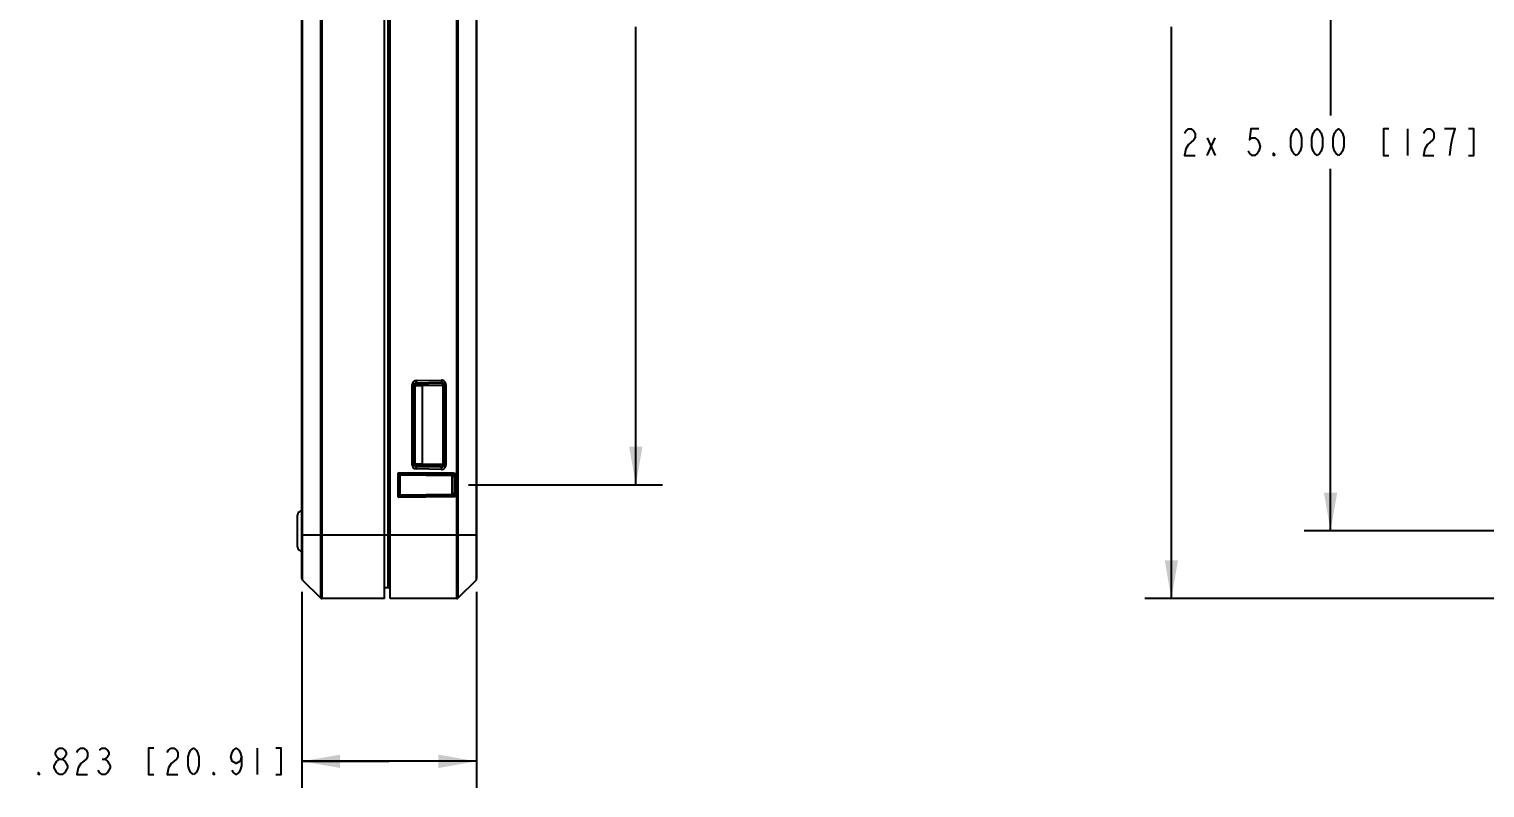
# Model space of a CAD drawing. Header units: inches. Extents: x 0 to 34, y 0 to 22.
# Drawn here: x 17.21 to 24.07, y 10.19 to 13.77 of the extents above; entities that cross this region are included whole.
import ezdxf

# ---------------------------------------------------------------- set-up
doc = ezdxf.new("R2010")
doc.units = ezdxf.units.IN
doc.header["$LTSCALE"] = 1.87
doc.header["$MEASUREMENT"] = 0
doc.layers.get('0').update_dxf_attribs({"linetype": 'CONTINUOUS'})
doc.layers.add('DIMENSIONS', color=7, linetype='CONTINUOUS')
doc.styles.get("Standard").update_dxf_attribs({"font": 'txt', "width": 0.8})
doc.dimstyles.new('DIMSTYLE_1', dxfattribs={"dimtxt": 0.125, "dimasz": 0.18, "dimexe": 0.18, "dimexo": 0.0625, "dimgap": 0.09, "dimtad": 0, "dimtih": 1, "dimtoh": 1, "dimdec": 3, "dimzin": 4, "dimdsep": 46, "dimtxsty": 'STANDARD', "dimblk": '_FILLED', "dimblk1": '_FILLED', "dimblk2": '_FILLED', "dimcen": 0.09, "dimadec": 0, "dimazin": 0, "dimtp": 0.001, "dimtm": 0.001, "dimtfac": 1, "dimtdec": 3, "dimtofl": 0, "dimtmove": 0, "dimatfit": 3, "dimldrblk": '_FILLED', "dimfxl": 1, "dimtolj": 1, "dimtzin": 4, "dimarcsym": 0})

# ---------------------------------------------------------------- blocks, each defined once
blk = doc.blocks.new('_FILLED')
at = {"color": 0, "linetype": 'BYBLOCK'}
blk.add_solid([(0, 0), (-1, 0.174), (-1, -0.174)], dxfattribs=at)
blk = doc.blocks.new('*D1')
at = {"layer": 'DIMENSIONS', "color": 2, "linetype": 'CONTINUOUS'}
for p, q in [((24.8597, 16.4022), (23.2172, 16.4022)), ((23.3422, 16.4022), (23.3422, 13.3583)), ((23.3422, 11.4022), (23.3422, 13.1083)), ((24.8168, 11.4022), (23.2172, 11.4022))]:
    blk.add_line(p, q, dxfattribs=at)
at = {"layer": 'DIMENSIONS', "color": 2, "linetype": 'CONTINUOUS', "xscale": 0.18, "yscale": 0.18, "zscale": 0.18}
for p, rotation in [((23.3422, 16.4022), 90), ((23.3422, 11.4022), 270)]:
    blk.add_blockref('_FILLED', p, dxfattribs=dict(at, rotation=rotation))
blk = doc.blocks.new('*D3')
at = {"layer": 'DIMENSIONS', "color": 2, "linetype": 'CONTINUOUS'}
for p, q in [((18.4955, 11.1153), (18.4955, 10.1922)), ((19.3187, 11.1153), (19.3187, 10.1922)), ((18.4955, 10.3172), (18.9071, 10.3172)), ((18.9071, 10.3172), (18.4974, 10.3172)), ((19.3187, 10.3172), (18.9071, 10.3172))]:
    blk.add_line(p, q, dxfattribs=at)
at = {"layer": 'DIMENSIONS', "color": 2, "linetype": 'CONTINUOUS', "xscale": 0.18, "yscale": 0.18, "zscale": 0.18, "rotation": 180}
blk.add_blockref('_FILLED', (18.4955, 10.3172), dxfattribs=at)
at = {"layer": 'DIMENSIONS', "color": 2, "linetype": 'CONTINUOUS', "xscale": 0.18, "yscale": 0.18, "zscale": 0.18}
blk.add_blockref('_FILLED', (19.3187, 10.3172), dxfattribs=at)
blk = doc.blocks.new('*D5')
at = {"layer": 'DIMENSIONS', "color": 2, "linetype": 'CONTINUOUS'}
for p, q in [((24.3592, 16.7207), (22.4672, 16.7207)), ((22.5922, 16.7207), (22.5922, 14.0272)), ((22.5922, 11.0837), (22.5922, 13.7772)), ((24.3592, 11.0837), (22.4672, 11.0837))]:
    blk.add_line(p, q, dxfattribs=at)
at = {"layer": 'DIMENSIONS', "color": 2, "linetype": 'CONTINUOUS', "xscale": 0.18, "yscale": 0.18, "zscale": 0.18}
for p, rotation in [((22.5922, 16.7207), 90), ((22.5922, 11.0837), 270)]:
    blk.add_blockref('_FILLED', p, dxfattribs=dict(at, rotation=rotation))
blk = doc.blocks.new('*D8')
at = {"layer": 'DIMENSIONS', "color": 2, "linetype": 'CONTINUOUS'}
for p, q in [((19.2809, 16.1857), (20.1937, 16.1857)), ((20.0687, 16.1857), (20.0687, 14.0272)), ((20.0687, 11.6187), (20.0687, 13.7772)), ((19.2809, 11.6187), (20.1937, 11.6187))]:
    blk.add_line(p, q, dxfattribs=at)
at = {"layer": 'DIMENSIONS', "color": 2, "linetype": 'CONTINUOUS', "xscale": 0.18, "yscale": 0.18, "zscale": 0.18}
for p, rotation in [((20.0687, 16.1857), 90), ((20.0687, 11.6187), 270)]:
    blk.add_blockref('_FILLED', p, dxfattribs=dict(at, rotation=rotation))

msp = doc.modelspace()

# ---------------------------------------------------------------- linework, layer by layer
at = {"color": 7, "linetype": 'CONTINUOUS'}
for p, q in [((18.8847, 11.0837), (18.8847, 16.7207)), ((18.9016, 11.1344), (18.9016, 16.67)), ((18.9114, 11.0837), (18.9114, 16.7207)), ((19.2246, 11.0837), (19.2246, 16.7207)), ((19.2316, 11.0866), (19.2316, 16.7177)), ((19.3158, 16.6336), (19.3158, 11.1707)), ((19.3187, 16.6265), (19.3187, 11.1778)), ((18.4955, 11.1778), (18.4955, 14.8998)), ((18.4984, 11.1707), (18.4984, 14.8998)), ((18.5826, 14.8998), (18.5826, 11.0866)), ((18.5896, 14.8998), (18.5896, 11.0837)), ((19.0143, 12.0904), (19.0242, 12.0904)), ((19.0143, 11.714), (19.0143, 12.0904)), ((19.0242, 12.0904), (19.0288, 12.0859)), ((19.0242, 11.714), (19.0242, 12.0904)), ((19.0626, 12.0864), (19.0288, 12.0858)), ((19.0288, 11.7185), (19.0288, 12.0859)), ((19.0339, 12.1103), (19.1529, 12.1124)), ((19.0339, 12.1103), (19.0341, 12.1004)), ((19.0341, 12.1004), (19.1531, 12.1024)), ((19.0341, 12.1004), (19.0387, 12.0958)), ((19.0387, 12.0958), (19.1489, 12.0978)), ((19.1587, 12.088), (19.0626, 12.0864)), ((19.0626, 12.0864), (19.0626, 11.718)), ((19.1531, 12.1024), (19.1485, 12.0978)), ((19.1529, 12.1124), (19.1531, 12.1024)), ((19.1633, 12.0924), (19.1587, 12.0878)), ((19.1587, 12.0878), (19.1587, 11.7166)), ((19.1733, 12.0924), (19.1633, 12.0924)), ((19.1633, 12.0924), (19.1633, 11.7119)), ((19.1733, 12.0924), (19.1733, 11.7119)), ((19.2086, 11.6736), (18.9487, 11.6758)), ((18.9487, 11.5615), (18.9487, 11.6758)), ((18.9487, 11.6758), (18.9537, 11.6708)), ((19.2085, 11.6686), (18.9537, 11.6708)), ((18.9584, 11.666), (18.9537, 11.6708)), ((18.9537, 11.5665), (18.9537, 11.6708)), ((18.9584, 11.666), (19.2038, 11.6639)), ((18.9584, 11.5713), (18.9584, 11.666)), ((19.0143, 11.714), (19.0242, 11.714)), ((19.0242, 11.714), (19.0288, 11.7185)), ((19.0288, 11.7185), (19.0313, 11.7185)), ((19.0313, 11.7185), (19.0626, 11.718)), ((19.0339, 11.694), (19.0341, 11.704)), ((19.1529, 11.6919), (19.0339, 11.694)), ((19.0341, 11.704), (19.0387, 11.7085)), ((19.1531, 11.7019), (19.0341, 11.704)), ((19.1487, 11.7066), (19.0387, 11.7085)), ((19.0626, 11.718), (19.1587, 11.7163)), ((19.1531, 11.7019), (19.1485, 11.7066)), ((19.1529, 11.6919), (19.1531, 11.7019)), ((19.1633, 11.7119), (19.1587, 11.7166)), ((19.1733, 11.7119), (19.1633, 11.7119)), ((19.2038, 11.6639), (19.2085, 11.6686)), ((19.2038, 11.5735), (19.2038, 11.6639)), ((19.2085, 11.6686), (19.2086, 11.6736)), ((19.2137, 11.6539), (19.2184, 11.6586)), ((19.2137, 11.5834), (19.2137, 11.6539)), ((19.2184, 11.6586), (19.2234, 11.6586)), ((19.2184, 11.5787), (19.2184, 11.6586)), ((19.2234, 11.5787), (19.2234, 11.6586)), ((18.9537, 11.5665), (18.9487, 11.5615)), ((18.9487, 11.5615), (19.2086, 11.5638)), ((18.9584, 11.5713), (18.9537, 11.5665)), ((18.9537, 11.5665), (19.2085, 11.5688)), ((19.2038, 11.5735), (18.9584, 11.5713)), ((19.2085, 11.5688), (19.2038, 11.5735)), ((19.2085, 11.5688), (19.2086, 11.5638)), ((19.2184, 11.5787), (19.2137, 11.5834)), ((19.2184, 11.5787), (19.2234, 11.5787)), ((18.4745, 11.3272), (18.4745, 11.4772)), ((18.4945, 11.3072), (18.4945, 11.4972)), ((18.4955, 11.3837), (19.3187, 11.3837)), ((18.4984, 11.1707), (18.5826, 11.0866)), ((18.9016, 11.1344), (18.8847, 11.1347)), ((19.3158, 11.1707), (19.2316, 11.0866)), ((18.8847, 11.0837), (18.5896, 11.0837)), ((19.2246, 11.0837), (18.9114, 11.0837))]:
    msp.add_line(p, q, dxfattribs=at)
for centre, radius, start, end in [((19.0342, 12.0904), 0.02, 90.98086, 180.01905), ((19.1533, 12.0925), 0.02, 359.98078, 91.01931), ((19.0342, 11.714), 0.02, 179.98258, 269.01761), ((19.1533, 11.7119), 0.02, 268.97902, 0.02098), ((19.2037, 11.6539), 0.01, 0, 89.5), ((19.2037, 11.5834), 0.01, 270.5, 360), ((18.4945, 11.4772), 0.02, 90, 180), ((18.4945, 11.3272), 0.02, 180, 270), ((18.5055, 11.1778), 0.01, 180, 225), ((18.9014, 11.1244), 0.01, 29.66666, 89), ((19.3087, 11.1778), 0.01, 315, 360), ((18.5896, 11.0937), 0.01, 225, 270), ((19.2246, 11.0937), 0.01, 270, 315)]:
    msp.add_arc(centre, radius, start, end, dxfattribs=at)
for points, knots in [([(19.0242, 12.0904), (19.0242, 12.0917), (19.0247, 12.0942), (19.0269, 12.0976), (19.0302, 12.0998), (19.0328, 12.1003), (19.0341, 12.1004)], [0, 0, 0, 0, 0.249726, 0.499691, 0.749818, 1, 1, 1, 1]), ([(19.0288, 12.0859), (19.0289, 12.0871), (19.0294, 12.0897), (19.0315, 12.093), (19.0348, 12.0952), (19.0374, 12.0958), (19.0387, 12.0958)], [0, 0, 0, 0, 0.244768, 0.496461, 0.748229, 1, 1, 1, 1]), ([(19.0689, 12.0964), (19.0685, 12.0964), (19.0676, 12.0962), (19.0659, 12.0954), (19.0642, 12.0933), (19.0629, 12.0901), (19.0626, 12.0876), (19.0626, 12.0864)], [0, 0, 0, 0, 0.09727, 0.20016, 0.431568, 0.703393, 1, 1, 1, 1]), ([(19.1587, 12.0878), (19.1587, 12.089), (19.1583, 12.0909), (19.1572, 12.0932), (19.156, 12.0946), (19.1546, 12.0959), (19.153, 12.0969), (19.1512, 12.0976), (19.1499, 12.0978), (19.1493, 12.0978)], [0, 0, 0, 0, 0.249004, 0.373786, 0.498041, 0.62331, 0.750142, 0.876199, 1, 1, 1, 1]), ([(19.1531, 12.1024), (19.1544, 12.1025), (19.1571, 12.102), (19.1605, 12.0998), (19.1628, 12.0964), (19.1633, 12.0938), (19.1633, 12.0924)], [0, 0, 0, 0, 0.249711, 0.499677, 0.749812, 1, 1, 1, 1]), ([(19.0341, 11.704), (19.0328, 11.704), (19.0302, 11.7045), (19.0269, 11.7068), (19.0247, 11.7101), (19.0242, 11.7127), (19.0242, 11.714)], [0, 0, 0, 0, 0.249725, 0.499691, 0.749818, 1, 1, 1, 1]), ([(19.0302, 11.7136), (19.03, 11.714), (19.0292, 11.7155), (19.0289, 11.7172), (19.0288, 11.7185)], [0, 0, 0, 0, 0.256369, 1, 1, 1, 1]), ([(19.0387, 11.7085), (19.037, 11.7085), (19.0335, 11.7095), (19.031, 11.7121), (19.0302, 11.7136)], [0, 0, 0, 0, 0.500303, 1, 1, 1, 1]), ([(19.0689, 11.708), (19.0685, 11.708), (19.0676, 11.7081), (19.0659, 11.709), (19.0642, 11.711), (19.0629, 11.7142), (19.0626, 11.7167), (19.0626, 11.718)], [0, 0, 0, 0, 0.09727, 0.20016, 0.431568, 0.703393, 1, 1, 1, 1]), ([(19.149, 11.7066), (19.1502, 11.7065), (19.1522, 11.707), (19.1544, 11.7083), (19.1559, 11.7096), (19.1571, 11.7111), (19.1583, 11.7133), (19.1587, 11.7153), (19.1587, 11.7166)], [0, 0, 0, 0, 0.248763, 0.375173, 0.500584, 0.625421, 0.750689, 1, 1, 1, 1]), ([(19.1633, 11.7119), (19.1633, 11.7106), (19.1628, 11.7079), (19.1605, 11.7046), (19.1571, 11.7024), (19.1544, 11.7019), (19.1531, 11.7019)], [0, 0, 0, 0, 0.249711, 0.499677, 0.749812, 1, 1, 1, 1]), ([(19.2184, 11.6586), (19.2184, 11.6599), (19.2179, 11.6625), (19.2157, 11.6658), (19.2124, 11.668), (19.2098, 11.6686), (19.2085, 11.6686)], [0, 0, 0, 0, 0.249713, 0.499632, 0.749729, 1, 1, 1, 1]), ([(19.2234, 11.6586), (19.2234, 11.6605), (19.2226, 11.6644), (19.2194, 11.6694), (19.2144, 11.6727), (19.2105, 11.6735), (19.2086, 11.6736)], [0, 0, 0, 0, 0.249738, 0.499634, 0.749705, 1, 1, 1, 1]), ([(19.2085, 11.5688), (19.2098, 11.5688), (19.2124, 11.5693), (19.2157, 11.5715), (19.2179, 11.5748), (19.2184, 11.5775), (19.2184, 11.5787)], [0, 0, 0, 0, 0.249705, 0.499615, 0.749712, 1, 1, 1, 1]), ([(19.2086, 11.5638), (19.2105, 11.5638), (19.2144, 11.5646), (19.2193, 11.5679), (19.2226, 11.5729), (19.2234, 11.5768), (19.2234, 11.5787)], [0, 0, 0, 0, 0.24973, 0.499617, 0.749688, 1, 1, 1, 1])]:
    msp.add_open_spline(points, degree=3, knots=knots, dxfattribs=at)
at = {"layer": 'DIMENSIONS', "color": 2, "linetype": 'CONTINUOUS'}
for p, q in [((22.761, 13.2541), (22.7985, 13.1708)), ((22.761, 13.1708), (22.7985, 13.2541)), ((23.7047, 13.2958), (23.7047, 13.1708)), ((18.2849, 10.3797), (18.2849, 10.2547)), ((17.5537, 10.3276), (17.5662, 10.3276))]:
    msp.add_line(p, q, dxfattribs=at)
for points in [[(22.6547, 13.2749), (22.661, 13.2853), (22.6735, 13.2958), (22.686, 13.2958), (22.6985, 13.2853), (22.7047, 13.2749), (22.7047, 13.2541), (22.6985, 13.2437), (22.6735, 13.2228)], [(23.0047, 13.2958), (22.9672, 13.2958), (22.961, 13.2437), (22.9735, 13.2541), (22.986, 13.2541), (22.9985, 13.2437), (23.0047, 13.2333), (23.011, 13.2124), (23.0047, 13.1916), (22.9985, 13.1812), (22.986, 13.1708), (22.9735, 13.1708), (22.961, 13.1812), (22.9547, 13.1916)], [(23.1797, 13.1708), (23.1672, 13.1812), (23.161, 13.1916), (23.1547, 13.2124), (23.1547, 13.2541), (23.161, 13.2749), (23.1672, 13.2853), (23.1797, 13.2958), (23.1922, 13.2853), (23.1985, 13.2749), (23.2047, 13.2541), (23.2047, 13.2124), (23.1985, 13.1916), (23.1922, 13.1812), (23.1797, 13.1708)], [(23.2797, 13.1708), (23.2672, 13.1812), (23.261, 13.1916), (23.2547, 13.2124), (23.2547, 13.2541), (23.261, 13.2749), (23.2672, 13.2853), (23.2797, 13.2958), (23.2922, 13.2853), (23.2985, 13.2749), (23.3047, 13.2541), (23.3047, 13.2124), (23.2985, 13.1916), (23.2922, 13.1812), (23.2797, 13.1708)], [(23.3797, 13.1708), (23.3672, 13.1812), (23.361, 13.1916), (23.3547, 13.2124), (23.3547, 13.2541), (23.361, 13.2749), (23.3672, 13.2853), (23.3797, 13.2958), (23.3922, 13.2853), (23.3985, 13.2749), (23.4047, 13.2541), (23.4047, 13.2124), (23.3985, 13.1916), (23.3922, 13.1812), (23.3797, 13.1708)], [(23.6172, 13.2958), (23.5922, 13.2958), (23.5922, 13.1708), (23.6172, 13.1708)], [(23.7797, 13.2749), (23.786, 13.2853), (23.7985, 13.2958), (23.811, 13.2958), (23.8235, 13.2853), (23.8297, 13.2749), (23.8297, 13.2541), (23.8235, 13.2437), (23.7985, 13.2228)], [(23.9047, 13.1708), (23.911, 13.2228), (23.9172, 13.2541), (23.9235, 13.2749), (23.9297, 13.2958), (23.8797, 13.2958)], [(23.9922, 13.1708), (24.0172, 13.1708), (24.0172, 13.2958), (23.9922, 13.2958)], [(22.6735, 13.2228), (22.661, 13.202), (22.6547, 13.1708), (22.7047, 13.1708)], [(23.0797, 13.1708), (23.0735, 13.1708), (23.0735, 13.1812), (23.0797, 13.1708)], [(23.7985, 13.2228), (23.786, 13.202), (23.7797, 13.1708), (23.8297, 13.1708)], [(17.3537, 10.3276), (17.3412, 10.338), (17.3349, 10.3484), (17.3349, 10.3588), (17.3412, 10.3692), (17.3537, 10.3797), (17.3662, 10.3797), (17.3787, 10.3692), (17.3849, 10.3588), (17.3849, 10.3484), (17.3787, 10.338), (17.3662, 10.3276)], [(17.4349, 10.3588), (17.4412, 10.3692), (17.4537, 10.3797), (17.4662, 10.3797), (17.4787, 10.3692), (17.4849, 10.3588), (17.4849, 10.338), (17.4787, 10.3276), (17.4537, 10.3067)], [(17.5412, 10.3692), (17.5537, 10.3797), (17.5662, 10.3797), (17.5787, 10.3692), (17.5849, 10.3588), (17.5849, 10.3484), (17.5787, 10.338), (17.5662, 10.3276), (17.5787, 10.3172)], [(17.7974, 10.3797), (17.7724, 10.3797), (17.7724, 10.2547), (17.7974, 10.2547)], [(17.8599, 10.3588), (17.8662, 10.3692), (17.8787, 10.3797), (17.8912, 10.3797), (17.9037, 10.3692), (17.9099, 10.3588), (17.9099, 10.338), (17.9037, 10.3276), (17.8787, 10.3067)], [(17.9849, 10.2547), (17.9724, 10.2651), (17.9662, 10.2755), (17.9599, 10.2963), (17.9599, 10.338), (17.9662, 10.3588), (17.9724, 10.3692), (17.9849, 10.3797), (17.9974, 10.3692), (18.0037, 10.3588), (18.0099, 10.338), (18.0099, 10.2963), (18.0037, 10.2755), (17.9974, 10.2651), (17.9849, 10.2547)], [(18.2099, 10.338), (18.2037, 10.3172), (18.1849, 10.3067), (18.1662, 10.3172), (18.1599, 10.338), (18.1662, 10.3588), (18.1724, 10.3692), (18.1849, 10.3797), (18.1974, 10.3692), (18.2037, 10.3588), (18.2099, 10.338), (18.2099, 10.2963), (18.2037, 10.2755), (18.1974, 10.2651), (18.1849, 10.2547), (18.1724, 10.2651), (18.1662, 10.2755)], [(18.3724, 10.2547), (18.3974, 10.2547), (18.3974, 10.3797), (18.3724, 10.3797)], [(17.3537, 10.2547), (17.3412, 10.2651), (17.3349, 10.2755), (17.3287, 10.2859), (17.3287, 10.2963), (17.3412, 10.3172)], [(17.3412, 10.3172), (17.3537, 10.3276), (17.3662, 10.3276), (17.3787, 10.3172), (17.3849, 10.3067), (17.3912, 10.2963), (17.3912, 10.2859), (17.3787, 10.2651)], [(17.4537, 10.3067), (17.4412, 10.2859), (17.4349, 10.2547), (17.4849, 10.2547)], [(17.5787, 10.3172), (17.5912, 10.2963), (17.5912, 10.2859), (17.5849, 10.2755), (17.5787, 10.2651), (17.5662, 10.2547), (17.5537, 10.2547), (17.5412, 10.2651), (17.5349, 10.2755)], [(17.8787, 10.3067), (17.8662, 10.2859), (17.8599, 10.2547), (17.9099, 10.2547)], [(17.2599, 10.2547), (17.2537, 10.2547), (17.2537, 10.2651), (17.2599, 10.2547)], [(17.3787, 10.2651), (17.3662, 10.2547), (17.3537, 10.2547)], [(18.0849, 10.2547), (18.0787, 10.2547), (18.0787, 10.2651), (18.0849, 10.2547)]]:
    msp.add_lwpolyline(points, dxfattribs=at)

# ---------------------------------------------------------------- dimensions: what is measured, and where the dimension line sits
for base, p1, p2, angle, picture, middle in [((22.5922, 16.7207), (24.3592, 11.0837), (24.3592, 16.7207), 90, '*D5', (21.8797, 13.8397)), ((18.4955, 10.3172), (19.3187, 11.1153), (18.4955, 11.1153), 180, '*D3', (17.2099, 10.2547))]:
    dim = msp.add_linear_dim(base=base, p1=p1, p2=p2, angle=angle, dimstyle='DIMSTYLE_1', dxfattribs=at)
    dim.commit()
    dim.dimension.update_dxf_attribs({"geometry": picture, "text_midpoint": middle, "dimtype": 160})
for base, p1, p2, picture, middle in [((23.3422, 11.4022), (24.8597, 16.4022), (24.8168, 11.4022), '*D1', (22.6297, 13.1708)), ((20.0687, 11.6187), (19.2809, 16.1857), (19.2809, 11.6187), '*D8', (19.3562, 13.8397))]:
    dim = msp.add_linear_dim(base=base, p1=p1, p2=p2, angle=270, text='2x <>', dimstyle='DIMSTYLE_1', dxfattribs=at)
    dim.commit()
    dim.dimension.update_dxf_attribs({"geometry": picture, "text_midpoint": middle, "dimtype": 160})

doc.saveas('drawing.dxf')
